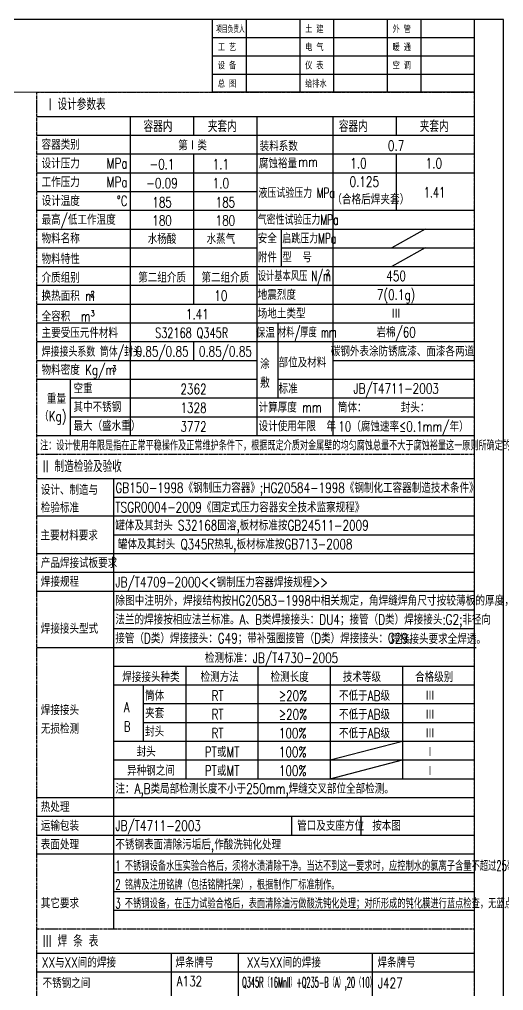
# Model space of a CAD drawing. Extents: x 16951 to 22201, y 5776 to 13201.
# Drawn here: x 20123 to 22201, y 9033 to 13201 of the extents above; entities that cross this region are included whole.
import ezdxf
from ezdxf.enums import TextEntityAlignment as Align

# ---------------------------------------------------------------- set-up
doc = ezdxf.new("R2010")
doc.units = 0
doc.header["$LTSCALE"] = 8
doc.linetypes.add('CENTER', pattern=[2, 1.25, -0.25, 0.25, -0.25])
for name, color, linetype in [('1', 1, 'Continuous'), ('2', 7, 'CENTER'), ('BZCC', 7, 'Continuous'), ('K1', 4, 'Continuous')]:
    doc.layers.add(name, color=color, linetype=linetype)
doc.styles.add('hzfs', font='simplex.shx', dxfattribs={"width": 0.7, "bigfont": 'hzfs.shx'})
doc.styles.add('ST', font='', dxfattribs={"width": 0.75})
doc.styles.get('ST').set_extended_font_data('SimSun')

msp = doc.modelspace()

# ---------------------------------------------------------------- linework, layer by layer
for p, q in [((22200.5, 13201.2), (16950.5, 13201.2)), ((22200.5, 5776.2), (22200.5, 13201.2)), ((20598, 12785.1), (20598, 11415.6)), ((20869.8, 12740.1), (20869.8, 12740.1)), ((20197.8, 12624), (22075.5, 12624)), ((20197.8, 12543.4), (22075.5, 12543.4)), ((20197.8, 12462.9), (21141.5, 12462.9)), ((20197.8, 12382.3), (21141.5, 12382.3)), ((20197.8, 12382.3), (21141.5, 12382.3)), ((21141.5, 12382.3), (22075.5, 12382.3)), ((20197.8, 12301.7), (21141.5, 12301.7)), ((21141.5, 12301.7), (22075.5, 12301.7)), ((21246.7, 12140.6), (21246.7, 12301.7)), ((21864.5, 12301.7), (21721.5, 12221.2)), ((20197.8, 12221.2), (21141.5, 12221.2)), ((21246.7, 12221.2), (22075.5, 12221.2)), ((21864.5, 12221.2), (21721.5, 12140.6)), ((20197.8, 12140.6), (22075.5, 12140.6)), ((21141.5, 12140.6), (22075.5, 12140.6)), ((20197.8, 12060.1), (21141.5, 12060.1)), ((21141.5, 12060.1), (22075.5, 12060.1)), ((20197.8, 11979.5), (21141.5, 11979.5)), ((21141.5, 11979.5), (22075.5, 11979.5)), ((20197.8, 11898.9), (21141.5, 11898.9)), ((21141.5, 11898.9), (22075.5, 11898.9)), ((21232.2, 11898.9), (21232.2, 11576.7)), ((20197.8, 11818.4), (21141.5, 11818.4)), ((20869.8, 11818.4), (20869.8, 11737.8)), ((21141.5, 11818.4), (22075.5, 11818.4)), ((20197.8, 11737.8), (21141.5, 11737.8)), ((21467.5, 11737.8), (22075.5, 11737.8)), ((20197.8, 11657.3), (21141.5, 11657.3)), ((20340.5, 11657.3), (21141.5, 11657.3)), ((20340.5, 11657.3), (21141.5, 11657.3)), ((20340.5, 11657.3), (20340.5, 11415.6)), ((21232.2, 11657.3), (22075.5, 11657.3)), ((20340.5, 11576.7), (21141.5, 11576.7)), ((20340.5, 11576.7), (21141.5, 11576.7)), ((21141.5, 11576.7), (22075.5, 11576.7)), ((20526.2, 10989.8), (22075.5, 10989.8)), ((20197.8, 10909.2), (21924.1, 10909.2)), ((20197.8, 10909.2), (21924.1, 10909.2)), ((20197.8, 10909.2), (22075.5, 10909.2)), ((20197.8, 10909.2), (22075.5, 10909.2)), ((20526.2, 10909.2), (22075.5, 10909.2)), ((20526.2, 10909.2), (21961.2, 10909.2)), ((20197.8, 10828.6), (22075.5, 10828.6)), ((20197.8, 10748.1), (21924.1, 10748.1)), ((20197.8, 10748.1), (22075.5, 10748.1)), ((20526.2, 10667.5), (22075.5, 10667.5)), ((20526.2, 10586.9), (22075.5, 10586.9)), ((20197.8, 10506.4), (22075.5, 10506.4)), ((20526.2, 10506.4), (22075.5, 10506.4)), ((20533.2, 10506.4), (22082.6, 10506.4)), ((20526.2, 10425.8), (22075.5, 10425.8)), ((20836.3, 10425.8), (20836.3, 9942.5)), ((21146.4, 10425.8), (21146.4, 9942.5)), ((21456.5, 10425.8), (21456.5, 9942.5)), ((21766.7, 10425.8), (21766.7, 9942.5)), ((20526.2, 10345.3), (22075.5, 10345.3)), ((20653.7, 10345.3), (20653.7, 10103.6)), ((20653.7, 10264.7), (22075.5, 10264.7)), ((20653.7, 10264.7), (22075.5, 10264.7)), ((20653.7, 10184.1), (22075.5, 10184.1)), ((20526.2, 10103.6), (22075.5, 10103.6)), ((21456.5, 10023), (21766.7, 10103.6)), ((21456.5, 9942.5), (21766.7, 10023)), ((20526.2, 9942.5), (22075.5, 9942.5)), ((20197.8, 9861.9), (22075.5, 9861.9)), ((20197.8, 9781.3), (22075.5, 9781.3)), ((21290.2, 9781.3), (21290.2, 9700.8)), ((21587.4, 9781.3), (21587.4, 9700.8)), ((20197.8, 9700.8), (22075.5, 9700.8)), ((20197.8, 9620.2), (22075.5, 9620.2)), ((20197.8, 9620.2), (22075.5, 9620.2)), ((20526.2, 9539.7), (22075.5, 9539.7)), ((20526.2, 9459.1), (22075.5, 9459.1)), ((20526.2, 9378.5), (22075.5, 9378.5)), ((20773.2, 9194.4), (20773.2, 8872.2)), ((21061, 9194.4), (21061, 8872.2)), ((21636.4, 9194.4), (21636.4, 8872.2))]:
    msp.add_line(p, q)
at = {"color": 7}
for p, q in [((22075.5, 13201.2), (20950.5, 13201.2)), ((20950.5, 13201.2), (20950.5, 12888.7)), ((21095.5, 13201.2), (21095.5, 12888.7)), ((21325.5, 13201.2), (21325.5, 12888.7)), ((21470.5, 13201.2), (21470.5, 12888.7)), ((21700.5, 13201.2), (21700.5, 12888.7)), ((21845.5, 13201.2), (21845.5, 12888.7)), ((20950.5, 13123.1), (22075.5, 13123.1)), ((20950.5, 13044.9), (22075.5, 13044.9)), ((20950.5, 12966.8), (22075.5, 12966.8))]:
    msp.add_line(p, q, dxfattribs=at)
at = {"layer": '1', "color": 7}
for p, q in [((20197.8, 12785.1), (22075.5, 12785.1)), ((20869.8, 12785.1), (20869.8, 12704.5)), ((21141.5, 12785.1), (21141.5, 11657.3)), ((21467.5, 12785.1), (21467.5, 11415.6)), ((21739.3, 12785.1), (21739.3, 12704.5)), ((20197.8, 12704.5), (21924.1, 12704.5)), ((20197.8, 12704.5), (22075.5, 12704.5)), ((20869.8, 12624), (20869.8, 11979.5)), ((20869.8, 12624), (20869.8, 12140.6)), ((21141.5, 12624), (21924.1, 12624)), ((21141.5, 12624), (21924.1, 12624)), ((21739.3, 12624), (21739.3, 12382.3)), ((21141.5, 11657.3), (21141.5, 11415.6)), ((20340.5, 11496.1), (21141.5, 11496.1)), ((21141.5, 11496.1), (22075.5, 11496.1)), ((21440.7, 11496.1), (22075.5, 11496.1)), ((20197.8, 11415.6), (22075.5, 11415.6)), ((21141.5, 11415.6), (22075.5, 11415.6)), ((21141.5, 11415.6), (22075.5, 11415.6)), ((21141.5, 11415.6), (22075.5, 11415.6)), ((20197.8, 11231.4), (22075.5, 11231.4)), ((20526.2, 11231.4), (20526.2, 10264.7)), ((20526.2, 11150.9), (22075.5, 11150.9)), ((20197.8, 11070.3), (22075.5, 11070.3)), ((20526.2, 10506.4), (20526.2, 9298)), ((20526.2, 10023), (22075.5, 10023)), ((20526.2, 10023), (22075.5, 10023)), ((20653.7, 10023), (22075.5, 10023)), ((20197.8, 9194.4), (22075.5, 9194.4)), ((20197.8, 9113.8), (22075.5, 9113.8))]:
    msp.add_line(p, q, dxfattribs=at)
at = {"layer": '2'}
for p, q in [((20197.8, 12888.7), (22075.5, 12888.7)), ((20197.8, 8191.9), (20197.8, 12888.7)), ((22075.5, 8411.8), (22075.5, 12888.7)), ((20197.8, 11335), (22075.5, 11335))]:
    msp.add_line(p, q, dxfattribs=at)
at = {"layer": '2', "color": 1}
msp.add_line((20197.8, 9298), (22075.5, 9298), dxfattribs=at)
at = {"layer": 'BZCC'}
msp.add_line((22075.5, 12888.7), (20950.5, 12888.7), dxfattribs=at)
at = {"layer": 'K1', "color": 7}
msp.add_line((22075.5, 12888.7), (22075.5, 13201.2), dxfattribs=at)
at = {"layer": 'K1', "const_width": 5}
msp.add_lwpolyline([(22075.5, 5901.2), (22075.5, 12888.7), (17075.5, 12888.7), (17075.5, 5901.2)], close=True, dxfattribs=at)

# ---------------------------------------------------------------- texts
for s, height, style, width, p in [('项目负责人', 29.3, 'ST', 0.6, (20966.6, 13146.5)), ('土 建', 29.3, 'ST', 0.75, (21349, 13146.5)), ('外 管', 29.3, 'ST', 0.75, (21724, 13146.5)), ('工 艺', 29.3, 'ST', 0.75, (20974, 13068.4)), ('电 气', 29.3, 'ST', 0.75, (21349, 13068.4)), ('暖 通', 29.3, 'ST', 0.75, (21724, 13068.4)), ('设 备', 29.3, 'ST', 0.75, (20974, 12990.2)), ('仪 表', 29.3, 'ST', 0.75, (21349, 12990.2)), ('空 调', 29.3, 'ST', 0.75, (21724, 12990.2)), ('总 图', 29.3, 'ST', 0.75, (20974, 12912.1)), ('给排水', 29.3, 'ST', 0.75, (21349, 12912.1)), ('容器类别', 43.75, 'hzfs', 0.75, (20217.7, 12642.4)), ('设计压力', 43.75, 'hzfs', 0.75, (20217.7, 12561.8)), ('工作压力', 43.75, 'hzfs', 0.75, (20217.7, 12481.3)), ('0.125', 43.75, 'hzfs', 0.75, (21539.4, 12482.9)), ('设计温度', 43.75, 'hzfs', 0.75, (20217.7, 12400.7)), ('（合格后焊夹套）', 43.75, 'hzfs', 0.7, (21465.2, 12407.6)), ('最高/低工作温度', 43.75, 'hzfs', 0.75, (20217.7, 12320.1)), ('物料名称', 43.75, 'hzfs', 0.75, (20217.7, 12239.6)), ('物料特性', 43.75, 'hzfs', 0.75, (20217.7, 12151.7)), ('介质组别', 43.75, 'hzfs', 0.75, (20217.7, 12071.1)), ('2', 25, 'hzfs', 0.75, (21437.5, 12101.2)), ('换热面积 m', 43.75, 'hzfs', 0.75, (20217.7, 11992.8)), ('2', 25, 'hzfs', 0.75, (20427.8, 12009.8)), ('全容积  m', 43.75, 'hzfs', 0.75, (20217.7, 11905.2)), ('3', 25, 'hzfs', 0.75, (20427.8, 11927.4)), ('1.41', 43.75, 'hzfs', 0.75, (20836.8, 11914.4)), ('主要受压元件材料', 43.75, 'hzfs', 0.75, (20217.7, 11834.3)), ('焊接接头系数 筒体/封头', 43.75, 'hzfs', 0.65, (20217.7, 11753.7)), ('物料密度 Kg/m', 43.75, 'hzfs', 0.75, (20217.7, 11675.7)), ('3', 25, 'hzfs', 0.75, (20520.5, 11690.4)), ('注：设计使用年限是指在正常平稳操作及正常维护条件下，根据既定介质对金属壁的均匀腐蚀总量不大于腐蚀裕量这一原则所确定的容器使用年限。', 43.75, 'hzfs', 0.59, (20211.2, 11351.5)), ('GB150-1998《钢制压力容器》;HG20584-1998《钢制化工容器制造技术条件》', 43.75, 'hzfs', 0.75, (20534.4, 11169.3)), ('设计、制造与', 43.75, 'hzfs', 0.75, (20214.4, 11160.8)), ('检验标准', 43.75, 'hzfs', 0.75, (20214.4, 11084.1)), ('TSGR0004-2009《固定式压力容器安全技术监察规程》', 43.75, 'hzfs', 0.75, (20534.4, 11085.7)), ('罐体及其封头 S32168固溶,板材标准按GB24511-2009', 43.75, 'hzfs', 0.75, (20534.4, 11008.2)), ('主要材料要求', 43.75, 'hzfs', 0.75, (20213.1, 10965.2)), ('罐体及其封头 Q345R热轧,板材标准按GB713-2008', 43.75, 'hzfs', 0.75, (20545.1, 10927.6)), ('产品焊接试板要求', 43.75, 'hzfs', 0.75, (20214.4, 10847)), ('焊接规程', 43.75, 'hzfs', 0.75, (20214.4, 10766.5)), ('JB/T4709-2000<<钢制压力容器焊接规程>>', 43.75, 'hzfs', 0.75, (20534.4, 10764.4)), ('除图中注明外，焊接结构按HG20583-1998中相关规定，角焊缝焊角尺寸按较薄板的厚度，', 43.75, 'hzfs', 0.73, (20534.4, 10685.3)), ('法兰的焊接按相应法兰标准。A、B类焊接接头：DU4；接管（D类）焊接接头:G2;非径向', 43.75, 'hzfs', 0.75, (20534.4, 10604.2)), ('焊接接头型式', 43.75, 'hzfs', 0.75, (20214.4, 10565.2)), ('接管（D类）焊接接头：G49；带补强圈接管（D类）焊接接头：G29。', 43.75, 'hzfs', 0.75, (20534.1, 10523.6)), ('焊接接头要求全焊透。', 43.75, 'hzfs', 0.75, (21714.8, 10520.9)), ('筒体', 43.75, 'hzfs', 0.75, (20661.8, 10277.2)), ('焊接接头', 43.75, 'hzfs', 0.75, (20214.4, 10215.5)), ('夹套', 43.75, 'hzfs', 0.75, (20661.8, 10202.3)), ('无损检测', 43.75, 'hzfs', 0.75, (20214.4, 10135.6)), ('封头', 43.75, 'hzfs', 0.75, (20661.8, 10123.4)), ('注：A,B类局部检测长度不小于250mm,焊缝交叉部位全部检测。', 43.75, 'hzfs', 0.75, (20534.4, 9878.4)), ('热处理', 43.75, 'hzfs', 0.75, (20214.4, 9799.8)), ('运输包装', 43.75, 'hzfs', 0.75, (20214.4, 9719.2)), ('JB/T4711-2003', 43.75, 'hzfs', 0.75, (20534.4, 9719.2)), ('表面处理', 43.75, 'hzfs', 0.75, (20214.4, 9638.6)), ('不锈钢表面清除污垢后,作酸洗钝化处理', 43.75, 'hzfs', 0.75, (20534.4, 9638.6)), ('1 不锈钢设备水压实验合格后，须将水渍清除干净。当达不到这一要求时，应控制水的氯离子含量不超过25毫克/升。', 43.75, 'hzfs', 0.6, (20534.4, 9547.2)), ('2 铭牌及注册铭牌（包括铭牌托架），根据制作厂标准制作。', 43.75, 'hzfs', 0.6, (20534.4, 9466.6)), ('其它要求', 43.75, 'hzfs', 0.75, (20214.4, 9386.4)), ('3 不锈钢设备，在压力试验合格后，表面清除油污做酸洗钝化处理；对所形成的钝化膜进行蓝点检查，无蓝点为合格', 43.75, 'hzfs', 0.6, (20534.4, 9386.1))]:
    msp.add_text(s, height=height, dxfattribs=dict(style=style, width=width)).set_placement(p)
at = {"style": 'hzfs'}
for s, height, width, p in [(' I 设计参数表', 50, 0.75, (20222, 12836.9)), ('容器内', 50, 0.75, (20655.7, 12742.7)), ('夹套内', 50, 0.75, (20931.3, 12742.7)), ('容器内', 50, 0.75, (21493.6, 12742.7)), ('夹套内', 50, 0.75, (21840.8, 12742.7)), ('第Ⅰ类', 43.75, 0.75, (20804, 12661)), ('装料系数', 43.75, 0.75, (21153.6, 12657.8)), ('腐蚀裕量', 43.75, 0.75, (21150.2, 12583.7)), ('1.0', 43.75, 0.75, (21542.5, 12583.7)), ('液压试验压力 MPa', 43.75, 0.65, (21148.5, 12456.9)), ('气密性试验压力MPa', 43.75, 0.65, (21145.5, 12342)), ('安全', 43.75, 0.75, (21145.5, 12261.5)), ('启跳压力MPa', 43.75, 0.65, (21250.7, 12261.5)), ('附件', 43.75, 0.75, (21145.5, 12180.9)), ('型  号', 43.75, 0.75, (21250.7, 12180.9)), ('设计基本风压 N/m', 43.75, 0.6, (21145.5, 12100.3)), ('地震烈度', 43.75, 0.75, (21145.5, 12019.8)), ('场地土类型', 43.75, 0.75, (21145.5, 11939.2)), ('材料/厚度 mm', 43.75, 0.6, (21232.3, 11858.7)), ('部位及材料', 43.75, 0.75, (21234.8, 11729.4)), ('空重', 43.75, 0.75, (20354.6, 11617.5)), ('标准', 43.75, 0.75, (21234.8, 11617)), ('其中不锈钢', 43.75, 0.75, (20354.6, 11537.9)), ('计算厚度 mm', 43.75, 0.75, (21149, 11536.4)), ('筒体：      封头：', 43.75, 0.75, (21489.2, 11536.4)), ('最大（盛水重）', 43.75, 0.75, (20354.6, 11457.4)), ('设计使用年限  年', 43.75, 0.75, (21149, 11455.9)), ('10（腐蚀速率≤0.1mm/年）', 43.75, 0.75, (21490.6, 11454.3)), ('II 制造检验及验收', 50, 0.75, (20222, 11283.2)), ('检测标准：JB/T4730-2005', 43.75, 0.75, (20918.8, 10461.2)), ('焊接接头种类', 43.75, 0.75, (20564.1, 10379.6)), ('检测方法', 43.75, 0.75, (20899.9, 10379.6)), ('检测长度', 43.75, 0.75, (21200.3, 10379.6)), ('技术等级', 43.75, 0.75, (21510.5, 10379.6)), ('合格级别', 43.75, 0.75, (21820.6, 10379.6)), ('RT', 43.75, 0.75, (20946.8, 10299.1)), ('≥20%', 43.75, 0.75, (21236.1, 10299.1)), ('不低于AB级', 43.75, 0.75, (21494.2, 10299.1)), ('Ⅲ', 43.8, 0.75, (21864.2, 10299.1)), ('A', 43.8, 0.75, (20570.3, 10249.8)), ('RT', 43.75, 0.75, (20946.8, 10218.5)), ('≥20%', 43.75, 0.75, (21236.1, 10218.5)), ('不低于AB级', 43.75, 0.75, (21494.2, 10218.5)), ('Ⅲ', 43.8, 0.75, (21864.2, 10218.5)), ('B', 43.8, 0.75, (20570.3, 10166.8)), ('RT', 43.75, 0.75, (20946.8, 10137.9)), ('100%', 43.75, 0.75, (21236.1, 10137.9)), ('不低于AB级', 43.75, 0.75, (21494.2, 10137.9)), ('Ⅲ', 43.8, 0.75, (21864.2, 10137.9)), ('封头 ', 43.75, 0.75, (20625.6, 10059.2)), ('PT或MT', 43.75, 0.75, (20918, 10057.4)), ('100%', 43.75, 0.75, (21236.1, 10057.4)), ('Ⅰ', 43.8, 0.75, (21864.2, 10057.4)), ('异种钢之间', 43.75, 0.75, (20584.8, 9978)), ('PT或MT', 43.75, 0.75, (20918, 9976.8)), ('100%', 43.75, 0.75, (21236.1, 9976.8)), ('Ⅰ', 43.8, 0.75, (21864.2, 9976.8)), ('管口及支座方位', 43.75, 0.75, (21314.4, 9741.1)), ('按本图', 43.75, 0.75, (21636.7, 9741.1)), ('III 焊 条 表      ', 50, 0.75, (20222, 9246.2)), ('XX与XX间的焊接', 43.75, 0.75, (20219.4, 9154.1)), ('焊条牌号', 43.75, 0.75, (20792.1, 9154.1)), ('XX与XX间的焊接', 43.75, 0.75, (21098.8, 9154.1)), ('焊条牌号', 43.75, 0.75, (21659.3, 9154.1)), ('不锈钢之间', 43.75, 0.75, (20222, 9065.7)), ('A132', 43.75, 0.75, (20797.5, 9073.6)), ('Q345R（16MnII）+Q235-B（A）,20（10）', 43.75, 0.45, (21078.5, 9068.7)), ('J427', 43.75, 0.75, (21660.6, 9065.7))]:
    msp.add_text(s, height=height, dxfattribs=dict(at, width=width)).set_placement(p, align=Align.MIDDLE_LEFT)
for s, height, width, p in [('0.7', 43.75, 0.75, (21739.3, 12637.4)), ('-0.1', 43.75, 0.75, (20734.8, 12557.7)), ('1.1', 43.75, 0.75, (20987.3, 12557.7)), ('1.0', 43.75, 0.75, (21901.1, 12561.8)), ('-0.09', 43.75, 0.75, (20734.8, 12476.3)), ('1.0', 43.75, 0.75, (20987.3, 12476.3)), ('1.41', 43.75, 0.7, (21903.6, 12437.2)), ('185', 43.75, 0.75, (20734.8, 12394.4)), ('185', 43.75, 0.75, (21006.5, 12394.4)), ('180', 43.75, 0.75, (20734.8, 12316.3)), ('180', 43.75, 0.75, (21006.5, 12316.3)), ('水杨酸', 43.75, 0.75, (20734.8, 12237.5)), ('水蒸气', 43.75, 0.75, (20987.3, 12237.5)), ('第二组介质', 43.75, 0.75, (20734.8, 12072.1)), ('第二组介质', 43.75, 0.75, (21006.5, 12072.1)), ('450', 43.75, 0.75, (21739.3, 12078.5)), ('7(0.1g)', 43.75, 0.75, (21739.3, 11997.9)), ('10', 43.75, 0.75, (20987.3, 11993.8)), ('Ⅲ', 43.8, 0.75, (21739.3, 11917.3)), ('岩棉/60', 43.75, 0.75, (21739.3, 11836.8)), ('S32168 Q345R', 43.75, 0.7, (20861.8, 11834.3)), ('0.85/0.85', 43.75, 0.75, (20734.8, 11754.3)), ('0.85/0.85', 43.75, 0.75, (21006.5, 11754.3)), ('碳钢外表涂防锈底漆、面漆各两道', 43.75, 0.75, (21766.4, 11755.2)), ('2362', 43.75, 0.75, (20869.8, 11593.2)), ('JB/T4711-2003', 43.75, 0.75, (21739.3, 11595.1)), ('1328', 43.75, 0.75, (20869.8, 11512.7)), ('3772', 43.75, 0.75, (20869.8, 11432.1))]:
    msp.add_text(s, height=height, dxfattribs=dict(at, width=width)).set_placement(p, align=Align.CENTER)
at = {"style": 'hzfs', "width": 0.75}
for s, p in [('MPa', (20586.8, 12583.7)), ('mm', (21403.8, 12590.4)), ('MPa', (20586.8, 12503.1)), ('%%DC', (20586.8, 12422.6))]:
    msp.add_text(s, height=43.75, dxfattribs=at).set_placement(p, align=Align.MIDDLE_RIGHT)
for s, height, p in [('保温', 43.75, (21178.4, 11858.7)), ('涂', 43.8, (21176, 11725.2)), ('敷', 43.8, (21176, 11644.7)), (' 重量', 43.75, (20270.3, 11576)), ('（Kg)', 43.75, (20265.8, 11495.4))]:
    msp.add_text(s, height=height, dxfattribs=at).set_placement(p, align=Align.MIDDLE)

doc.saveas('drawing.dxf')
